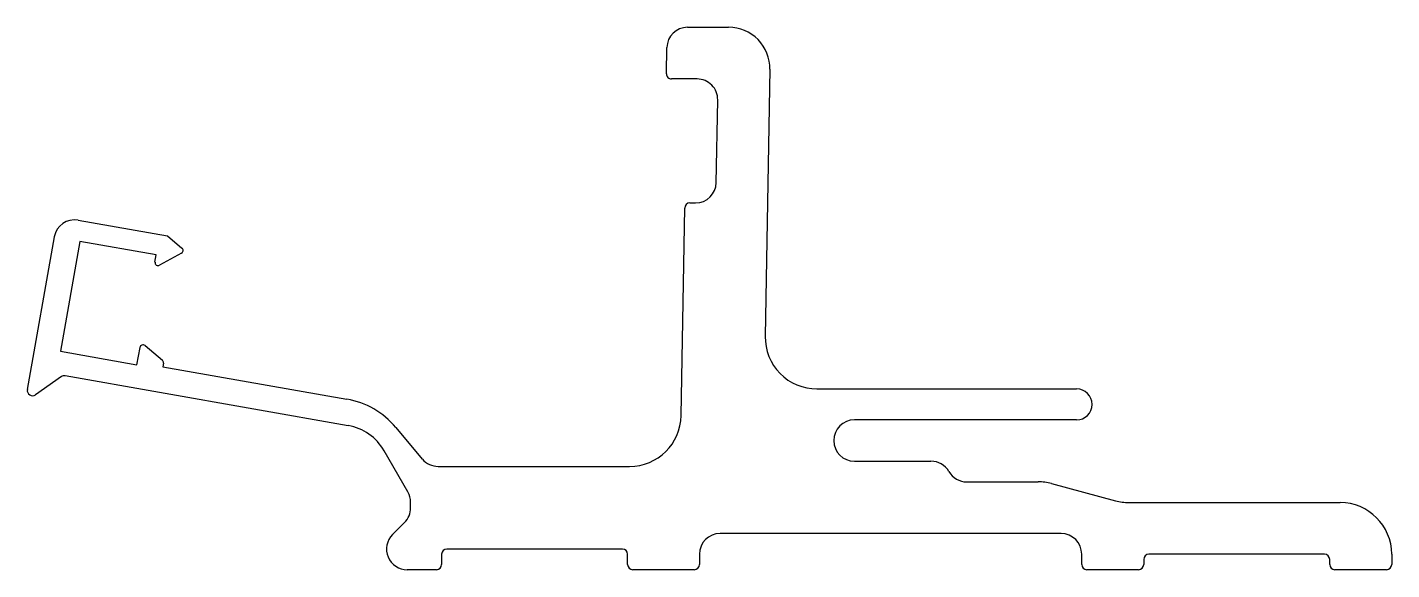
# Model space of a CAD drawing. Extents: x 941 to 1073, y 584 to 636.
import ezdxf

# ---------------------------------------------------------------- set-up
doc = ezdxf.new("R2010")
doc.units = 0
doc.layers.get('0').update_dxf_attribs({"linetype": 'CONTINUOUS'})

msp = doc.modelspace()

# ---------------------------------------------------------------- linework, layer by layer
for p, q in [((1005.09, 636.31), (1009.06, 636.31)), ((1003.05, 631.82), (1003.09, 634.34)), ((1006.01, 631.31), (1003.55, 631.31)), ((1013.06, 632.24), (1012.61, 606.4)), ((1007.87, 621.27), (1008.01, 629.27)), ((1005.32, 619.31), (1005.87, 619.31)), ((1004.47, 598.72), (1004.82, 618.82)), ((946.12, 617.64), (954.76, 616.12)), ((941.2, 601.24), (943.81, 616.02)), ((946.27, 615.59), (944.39, 604.95)), ((953.67, 614.28), (946.27, 615.59)), ((954.76, 616.12), (956.16, 614.94)), ((953.55, 613.59), (953.67, 614.28)), ((956.11, 614.45), (954, 613.28)), ((944.39, 604.95), (951.8, 603.65)), ((951.8, 603.65), (952.1, 605.32)), ((952.59, 605.5), (954.27, 604.09)), ((954.37, 603.8), (954.31, 603.46)), ((944.49, 602.5), (941.98, 600.74)), ((972.26, 597.75), (944.86, 602.58)), ((954.31, 603.46), (972.12, 600.32)), ((1017.61, 601.31), (1042.74, 601.31)), ((1042.74, 598.31), (1021.24, 598.31)), ((976.86, 597.58), (979.42, 594.52)), ((978.02, 591.34), (975.72, 595.33)), ((1021.24, 594.31), (1028.65, 594.31)), ((980.96, 593.81), (999.47, 593.81)), ((1032.11, 592.31), (1039.02, 592.31)), ((1040.31, 592.14), (1046.51, 590.48)), ((978.29, 589.79), (978.29, 590.34)), ((1047.8, 590.31), (1068.24, 590.31)), ((976.55, 587.22), (977.7, 588.38)), ((1041.24, 587.31), (1008.24, 587.31)), ((981.29, 585.31), (981.29, 584.31)), ((998.79, 585.81), (981.79, 585.81)), ((999.29, 584.31), (999.29, 585.31)), ((1006.24, 585.31), (1006.24, 584.31)), ((1043.24, 584.31), (1043.24, 585.31)), ((1066.74, 585.31), (1049.74, 585.31)), ((1073.24, 585.31), (1073.24, 584.31)), ((980.79, 583.81), (977.96, 583.81)), ((1005.74, 583.81), (999.79, 583.81)), ((1048.74, 583.81), (1043.74, 583.81)), ((1049.24, 584.81), (1049.24, 584.31)), ((1067.24, 584.31), (1067.24, 584.81)), ((1072.74, 583.81), (1067.74, 583.81))]:
    msp.add_line(p, q)
for centre, radius, start, end in [((1005.09, 634.31), 2, 90, 179), ((1009.06, 632.31), 4, 359, 90), ((1003.55, 631.81), 0.5, 179, 270), ((1006.01, 629.31), 2, 359, 90), ((1005.87, 621.31), 2, 270, 359), ((1005.32, 618.81), 0.5, 90, 179), ((945.77, 615.67), 2, 79.9998, 169.9996), ((955.97, 614.71), 0.3, 298.953, 49.9996), ((953.85, 613.54), 0.3, 170.5, 298.953), ((1017.61, 606.31), 5, 179, 270), ((952.39, 605.27), 0.3, 49.9996, 169.9997), ((954.07, 603.86), 0.3, 349.9999, 49.9996), ((944.78, 602.09), 0.5, 80, 124.9997), ((941.69, 601.15), 0.5, 169.9996, 304.9996), ((1042.74, 599.81), 1.5, 270, 90), ((970.73, 592.44), 8, 39.9999, 80), ((999.47, 598.81), 5, 270, 359), ((1021.24, 596.31), 2, 90, 270), ((971.39, 592.83), 5, 30, 80), ((980.96, 595.81), 2, 220, 270), ((1028.65, 592.31), 2, 30.0246, 89.993), ((1032.11, 594.31), 2, 210.0077, 269.9768), ((1039.02, 587.31), 5, 75, 90), ((976.29, 590.34), 2, 359.9999, 30.0004), ((1047.8, 595.31), 5, 255, 270), ((1068.24, 585.31), 5, 360, 90), ((976.29, 589.79), 2, 315, 0), ((977.96, 585.81), 2, 135, 270), ((1008.24, 585.31), 2, 90, 180), ((1041.24, 585.31), 2, 0, 90), ((981.79, 585.31), 0.5, 90, 180), ((998.79, 585.31), 0.5, 0, 90), ((1049.74, 584.81), 0.5, 90, 180), ((1066.74, 584.81), 0.5, 0, 90), ((980.79, 584.31), 0.5, 270, 0), ((999.79, 584.31), 0.5, 180, 270), ((1005.74, 584.31), 0.5, 270, 0), ((1043.74, 584.31), 0.5, 180, 270), ((1048.74, 584.31), 0.5, 270, 0), ((1067.74, 584.31), 0.5, 180, 270), ((1072.74, 584.31), 0.5, 270, 0)]:
    msp.add_arc(centre, radius, start, end)

doc.saveas('drawing.dxf')
